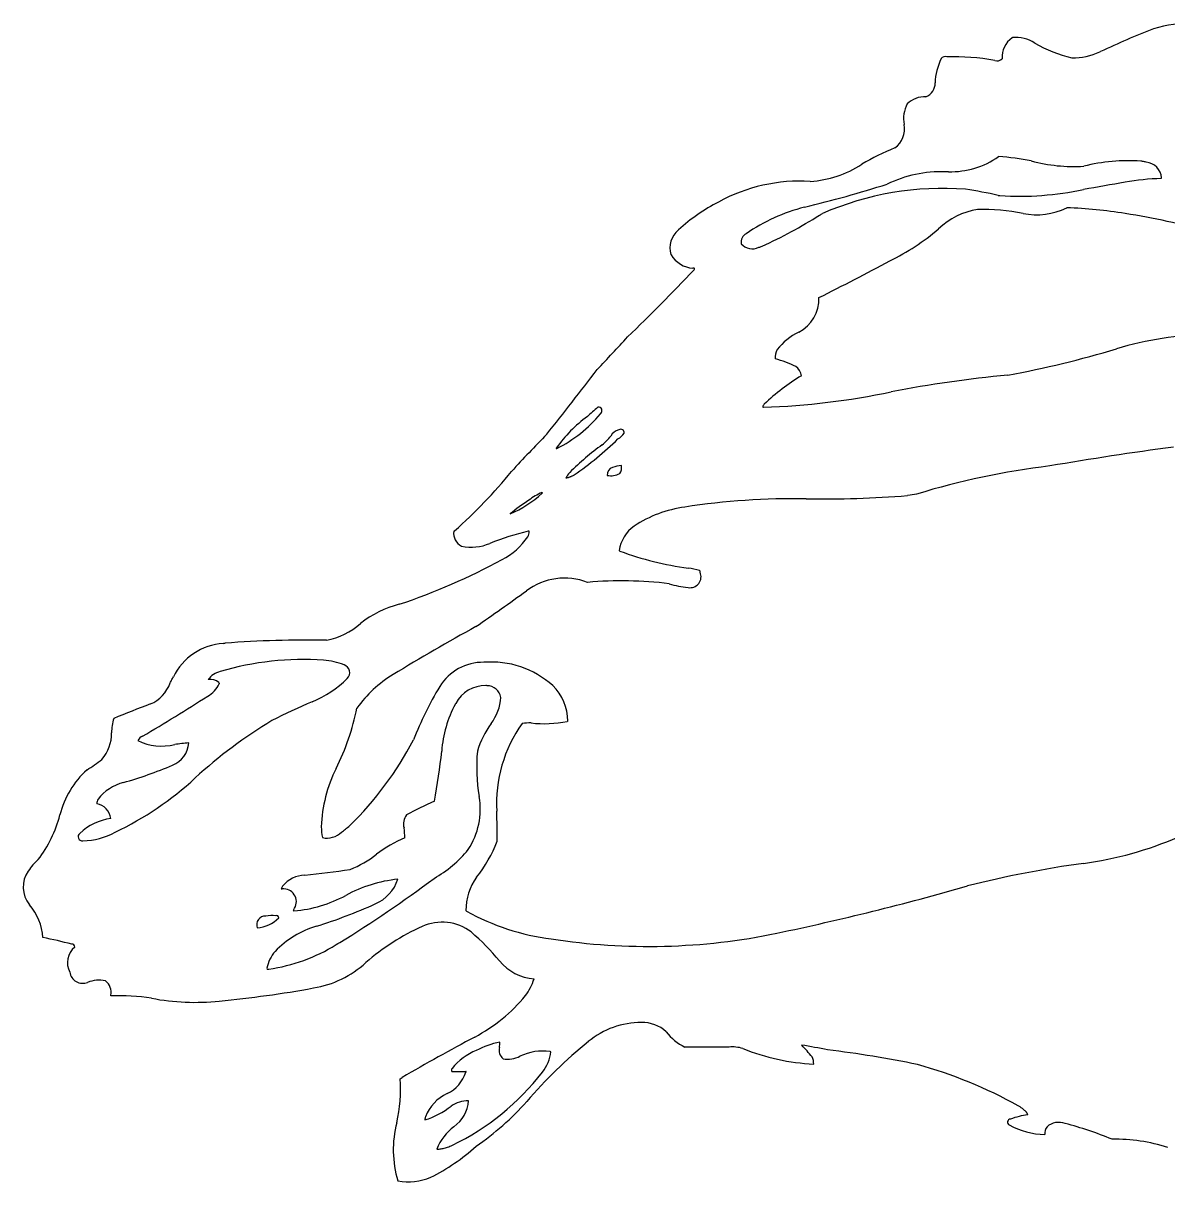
# Model space of a CAD drawing. Extents: x 0.1 to 11.9, y 0.1 to 8.6.
# Drawn here: x 0.12 to 5.93, y 2.69 to 8.57 of the extents above; entities that cross this region are included whole.
import ezdxf

# ---------------------------------------------------------------- set-up
doc = ezdxf.new("R2010")
doc.units = 0
doc.linetypes.add('0', pattern=[0])
doc.layers.add('1', color=7, linetype='0')

msp = doc.modelspace()

# ---------------------------------------------------------------- linework, layer by layer
at = {"layer": '1'}
for p, q in [((5.14358, 8.491614), (5.145401, 8.492279)), ((5.589585, 8.42025), (5.593506, 8.421719)), ((5.802176, 7.864904), (5.797556, 7.865639)), ((5.806691, 7.864134), (5.802176, 7.864904)), ((5.811171, 7.863295), (5.806691, 7.864134)), ((5.815546, 7.862384), (5.811171, 7.863295)), ((5.819886, 7.861403), (5.815546, 7.862384)), ((5.824157, 7.860354), (5.819886, 7.861403)), ((4.809961, 7.811424), (4.804815, 7.811214)), ((4.815071, 7.811669), (4.809961, 7.811424)), ((4.820216, 7.811949), (4.815071, 7.811669)), ((5.901016, 7.777124), (5.902625, 7.780274)), ((5.718094, 7.758046), (5.718094, 7.758046)), ((5.073756, 7.691374), (5.082051, 7.690324)), ((4.166836, 7.591694), (4.170511, 7.593724)), ((4.170511, 7.593724), (4.174116, 7.595719)), ((4.174116, 7.595719), (4.177616, 7.597644)), ((4.177616, 7.597644), (4.181081, 7.599499)), ((5.718115, 7.599341), (5.718115, 7.599341)), ((3.448181, 7.51515), (3.450141, 7.517354)), ((3.858486, 7.428244), (3.862406, 7.429469)), ((3.862406, 7.429469), (3.866396, 7.430764)), ((3.866396, 7.430764), (3.870421, 7.432129)), ((3.870421, 7.432129), (3.874551, 7.433564)), ((3.412446, 7.389464), (3.411536, 7.391459)), ((3.877736, 6.617049), (3.882216, 6.616489)), ((2.987509, 6.569295), (2.987509, 6.569295)), ((3.054995, 6.585514), (3.053766, 6.583415)), ((3.06306, 6.425936), (3.06306, 6.425936)), ((3.115675, 6.311273), (3.115675, 6.311273)), ((2.878857, 6.258439), (2.880786, 6.258544)), ((2.880786, 6.258544), (2.88277, 6.258754)), ((2.88277, 6.258754), (2.884804, 6.259034)), ((2.884804, 6.259034), (2.886889, 6.259419)), ((2.886889, 6.259419), (2.889024, 6.259874)), ((2.889024, 6.259874), (2.891209, 6.260435)), ((2.891209, 6.260435), (2.893438, 6.261064)), ((2.893438, 6.261064), (2.895716, 6.2618)), ((2.895716, 6.2618), (2.898041, 6.262568)), ((2.898041, 6.262568), (2.900407, 6.263479)), ((2.900407, 6.263479), (2.902818, 6.264424)), ((2.902818, 6.264424), (2.905272, 6.265474)), ((2.905272, 6.265474), (2.907767, 6.26656)), ((2.907767, 6.26656), (2.910305, 6.267749)), ((2.910305, 6.267749), (2.912877, 6.26901)), ((2.912877, 6.26901), (2.915492, 6.270339)), ((2.915492, 6.270339), (2.918141, 6.271704)), ((2.918141, 6.271704), (2.920825, 6.273174)), ((2.75718, 6.183889), (2.757694, 6.183679)), ((2.757694, 6.183679), (2.758114, 6.183399)), ((2.758114, 6.183399), (2.75844, 6.18305)), ((2.758506, 6.180144), (2.758219, 6.179515)), ((2.75844, 6.18305), (2.758671, 6.182699)), ((2.758709, 6.180739), (2.758506, 6.180144)), ((2.758671, 6.182699), (2.758814, 6.182279)), ((2.758832, 6.181299), (2.758709, 6.180739)), ((2.758814, 6.182279), (2.758867, 6.181789)), ((2.758867, 6.181789), (2.758832, 6.181299)), ((4.659111, 6.175419), (4.648541, 6.17332)), ((2.69038, 6.145257), (2.69038, 6.145257)), ((4.098443, 6.151964), (4.098443, 6.151964)), ((4.625826, 6.169539), (4.613681, 6.167824)), ((4.637446, 6.17136), (4.625826, 6.169539)), ((4.648541, 6.17332), (4.637446, 6.17136)), ((2.309628, 5.986769), (2.313117, 5.9895)), ((2.6902, 5.986734), (2.687936, 5.986629)), ((2.692391, 5.986769), (2.6902, 5.986734)), ((3.149299, 5.888489), (3.153005, 5.886319)), ((3.557171, 5.787794), (3.557941, 5.785519)), ((3.557941, 5.785519), (3.558641, 5.783244)), ((3.558641, 5.783244), (3.559271, 5.781039)), ((3.559271, 5.781039), (3.559866, 5.778834)), ((1.139452, 5.417809), (1.143886, 5.418439)), ((1.143886, 5.418439), (1.148373, 5.419069)), ((1.648394, 5.33245), (1.648394, 5.33245)), ((0.876339, 5.230664), (0.878695, 5.234934)), ((0.878695, 5.234934), (0.881047, 5.239134)), ((0.881047, 5.239134), (0.883399, 5.243299)), ((0.883399, 5.243299), (0.885754, 5.247394)), ((0.869273, 5.217434), (0.871632, 5.221879)), ((0.871632, 5.221879), (0.873987, 5.226289)), ((0.873987, 5.226289), (0.876339, 5.230664)), ((1.116548, 5.219604), (1.11744, 5.217644)), ((1.11744, 5.217644), (1.117969, 5.215544)), ((1.117969, 5.215544), (1.118147, 5.213305)), ((2.475619, 5.203399), (2.472633, 5.203749)), ((2.478615, 5.202909), (2.475619, 5.203399)), ((2.319106, 5.112854), (2.31744, 5.110299)), ((2.887988, 5.023009), (2.885619, 5.022239)), ((1.749925, 4.467104), (1.75508, 4.471024)), ((1.75508, 4.471024), (1.760267, 4.475084)), ((1.760267, 4.475084), (1.765486, 4.479319)), ((1.765486, 4.479319), (1.770736, 4.483694)), ((1.770736, 4.483694), (1.776011, 4.488209)), ((1.776011, 4.488209), (1.781313, 4.492864)), ((1.739733, 4.459719), (1.744808, 4.463324)), ((1.744808, 4.463324), (1.749925, 4.467104)), ((1.917557, 4.348009), (1.917557, 4.348009)), ((1.433367, 4.171739), (1.435699, 4.171704)), ((1.435699, 4.171704), (1.437994, 4.171634)), ((1.495065, 4.061279), (1.498019, 4.060614)), ((2.371319, 4.061629), (2.3745, 4.058654)), ((1.355128, 4.034179), (1.355128, 4.034179)), ((1.712101, 3.888869), (1.721239, 3.894014)), ((1.721239, 3.894014), (1.730374, 3.899229)), ((1.359927, 3.769099), (1.362185, 3.764409)), ((1.362185, 3.764409), (1.370133, 3.764899)), ((0.542604, 3.704419), (0.54114, 3.705189)), ((0.568668, 3.628434), (0.56864, 3.632494)), ((2.423947, 3.351989), (2.423947, 3.351989)), ((3.484756, 3.369154), (3.482621, 3.369154)), ((3.486891, 3.369154), (3.484756, 3.369154)), ((3.489026, 3.369154), (3.486891, 3.369154)), ((3.491161, 3.369154), (3.489026, 3.369154)), ((3.493296, 3.369154), (3.491161, 3.369154)), ((3.495431, 3.369154), (3.493296, 3.369154)), ((3.497601, 3.369154), (3.495431, 3.369154)), ((3.499736, 3.369154), (3.497601, 3.369154)), ((3.501871, 3.369154), (3.499736, 3.369154)), ((3.504006, 3.369154), (3.501871, 3.369154)), ((3.506141, 3.369154), (3.504006, 3.369154)), ((3.508276, 3.369154), (3.506141, 3.369154)), ((3.510411, 3.369154), (3.508276, 3.369154)), ((3.512546, 3.369154), (3.510411, 3.369154)), ((3.514681, 3.369154), (3.512546, 3.369154)), ((3.516851, 3.369154), (3.514681, 3.369154)), ((3.518986, 3.369154), (3.516851, 3.369154)), ((3.521121, 3.369154), (3.518986, 3.369154)), ((3.523256, 3.369154), (3.521121, 3.369154)), ((3.525391, 3.369154), (3.523256, 3.369154)), ((3.527526, 3.369154), (3.525391, 3.369154)), ((3.529661, 3.369154), (3.527526, 3.369154)), ((3.531796, 3.369154), (3.529661, 3.369154)), ((3.533931, 3.369154), (3.531796, 3.369154)), ((3.536101, 3.369154), (3.533931, 3.369154)), ((3.538236, 3.369154), (3.536101, 3.369154)), ((3.540371, 3.369154), (3.538236, 3.369154)), ((3.542506, 3.369154), (3.540371, 3.369154)), ((3.544641, 3.369154), (3.542506, 3.369154)), ((3.546776, 3.369154), (3.544641, 3.369154)), ((3.548911, 3.369154), (3.546776, 3.369154)), ((3.551046, 3.369154), (3.548911, 3.369154)), ((3.553181, 3.369154), (3.551046, 3.369154)), ((3.555351, 3.369154), (3.553181, 3.369154)), ((3.557486, 3.369154), (3.555351, 3.369154)), ((3.559621, 3.369154), (3.557486, 3.369154)), ((3.561756, 3.369154), (3.559621, 3.369154)), ((3.563891, 3.369154), (3.561756, 3.369154)), ((3.566026, 3.369154), (3.563891, 3.369154)), ((3.568161, 3.369154), (3.566026, 3.369154)), ((3.570296, 3.369154), (3.568161, 3.369154)), ((3.572431, 3.369154), (3.570296, 3.369154)), ((3.574601, 3.369154), (3.572431, 3.369154)), ((3.576736, 3.369154), (3.574601, 3.369154)), ((3.578871, 3.369154), (3.576736, 3.369154)), ((3.581006, 3.369154), (3.578871, 3.369154)), ((3.583141, 3.369154), (3.581006, 3.369154)), ((3.585276, 3.369154), (3.583141, 3.369154)), ((3.587411, 3.369154), (3.585276, 3.369154)), ((3.589546, 3.369154), (3.587411, 3.369154)), ((3.591681, 3.369154), (3.589546, 3.369154)), ((3.593851, 3.369154), (3.591681, 3.369154)), ((3.595986, 3.369154), (3.593851, 3.369154)), ((3.598121, 3.369154), (3.595986, 3.369154)), ((3.600256, 3.369154), (3.598121, 3.369154)), ((3.602391, 3.369154), (3.600256, 3.369154)), ((3.604526, 3.369154), (3.602391, 3.369154)), ((3.606661, 3.369154), (3.604526, 3.369154)), ((3.608796, 3.369154), (3.606661, 3.369154)), ((3.610931, 3.369154), (3.608796, 3.369154)), ((3.613101, 3.369154), (3.610931, 3.369154)), ((3.615236, 3.369154), (3.613101, 3.369154)), ((3.617371, 3.369154), (3.615236, 3.369154)), ((3.619506, 3.369154), (3.617371, 3.369154)), ((3.621641, 3.369154), (3.619506, 3.369154)), ((3.623776, 3.369154), (3.621641, 3.369154)), ((3.625911, 3.369154), (3.623776, 3.369154)), ((3.628046, 3.369154), (3.625911, 3.369154)), ((3.630181, 3.369154), (3.628046, 3.369154)), ((3.632351, 3.369154), (3.630181, 3.369154)), ((3.634486, 3.369154), (3.632351, 3.369154)), ((3.636621, 3.369154), (3.634486, 3.369154)), ((3.638756, 3.369154), (3.636621, 3.369154)), ((3.640891, 3.369154), (3.638756, 3.369154)), ((3.643026, 3.369154), (3.640891, 3.369154)), ((3.645161, 3.369154), (3.643026, 3.369154)), ((3.647296, 3.369154), (3.645161, 3.369154)), ((3.649431, 3.369154), (3.647296, 3.369154)), ((3.651601, 3.369154), (3.649431, 3.369154)), ((3.653736, 3.369154), (3.651601, 3.369154)), ((3.655871, 3.369154), (3.653736, 3.369154)), ((3.658006, 3.369154), (3.655871, 3.369154)), ((3.660141, 3.369154), (3.658006, 3.369154)), ((3.662276, 3.369154), (3.660141, 3.369154)), ((3.664411, 3.369154), (3.662276, 3.369154)), ((3.666546, 3.369154), (3.664411, 3.369154)), ((3.668681, 3.369154), (3.666546, 3.369154)), ((3.670851, 3.369154), (3.668681, 3.369154)), ((3.672986, 3.369154), (3.670851, 3.369154)), ((3.675121, 3.369154), (3.672986, 3.369154)), ((3.677256, 3.369154), (3.675121, 3.369154)), ((3.679391, 3.369154), (3.677256, 3.369154)), ((3.681526, 3.369154), (3.679391, 3.369154)), ((3.683661, 3.369154), (3.681526, 3.369154)), ((3.685796, 3.369154), (3.683661, 3.369154)), ((3.687931, 3.369154), (3.685796, 3.369154)), ((3.690101, 3.369154), (3.687931, 3.369154)), ((3.692236, 3.369154), (3.690101, 3.369154)), ((3.694371, 3.369154), (3.692236, 3.369154)), ((3.696506, 3.369154), (3.694371, 3.369154)), ((3.698641, 3.369154), (3.696506, 3.369154)), ((3.700776, 3.369154), (3.698641, 3.369154)), ((3.702911, 3.369154), (3.700776, 3.369154)), ((3.705046, 3.369154), (3.702911, 3.369154)), ((3.707181, 3.369154), (3.705046, 3.369154)), ((4.075451, 3.379584), (4.075556, 3.379129)), ((4.075556, 3.379129), (4.075696, 3.378639)), ((4.075696, 3.378639), (4.075836, 3.378149)), ((2.802498, 3.344794), (2.798917, 3.345949)), ((2.29981, 3.245685), (2.300545, 3.245685)), ((2.300545, 3.245685), (2.301284, 3.245685)), ((2.301284, 3.245685), (2.302022, 3.245685)), ((2.302022, 3.245685), (2.302761, 3.245685)), ((2.302761, 3.245685), (2.303499, 3.245685)), ((2.303499, 3.245685), (2.304234, 3.245685)), ((2.304234, 3.245685), (2.304973, 3.245685)), ((2.304973, 3.245685), (2.305711, 3.245685)), ((2.305711, 3.245685), (2.30645, 3.245685)), ((2.30645, 3.245685), (2.307184, 3.245685)), ((2.307184, 3.245685), (2.307923, 3.245685)), ((2.307923, 3.245685), (2.308662, 3.245685)), ((2.308662, 3.245685), (2.3094, 3.245685)), ((2.3094, 3.245685), (2.310135, 3.245685)), ((2.310135, 3.245685), (2.310874, 3.245685)), ((2.310874, 3.245685), (2.311612, 3.245685)), ((2.311612, 3.245685), (2.312351, 3.245685)), ((2.312351, 3.245685), (2.313086, 3.245685)), ((2.313086, 3.245685), (2.313824, 3.245685)), ((2.313824, 3.245685), (2.314563, 3.245685)), ((2.314563, 3.245685), (2.315301, 3.245685)), ((2.315301, 3.245685), (2.31604, 3.245685)), ((2.31604, 3.245685), (2.316775, 3.245685)), ((2.316775, 3.245685), (2.317513, 3.245685)), ((2.317513, 3.245685), (2.318252, 3.245685)), ((2.318252, 3.245685), (2.31899, 3.245685)), ((2.31899, 3.245685), (2.319725, 3.245685)), ((2.319725, 3.245685), (2.320464, 3.245685)), ((2.320464, 3.245685), (2.321202, 3.245685)), ((2.321202, 3.245685), (2.321941, 3.245685)), ((2.321941, 3.245685), (2.322676, 3.245685)), ((2.322676, 3.245685), (2.323414, 3.245685)), ((2.323414, 3.245685), (2.324152, 3.245685)), ((2.324152, 3.245685), (2.324891, 3.245685)), ((2.324891, 3.245685), (2.325626, 3.245685)), ((2.325626, 3.245685), (2.326365, 3.245685)), ((2.326365, 3.245685), (2.327103, 3.245685)), ((2.327103, 3.245685), (2.327842, 3.245685)), ((2.327842, 3.245685), (2.32858, 3.245685)), ((2.32858, 3.245685), (2.329315, 3.245685)), ((2.329315, 3.245685), (2.330054, 3.245685)), ((2.330054, 3.245685), (2.330792, 3.245685)), ((2.330792, 3.245685), (2.331531, 3.245685)), ((2.331531, 3.245685), (2.332266, 3.245685)), ((2.332266, 3.245685), (2.333004, 3.245685)), ((2.333004, 3.245685), (2.333743, 3.245685)), ((2.333743, 3.245685), (2.334481, 3.245685)), ((2.334481, 3.245685), (2.335216, 3.245685)), ((2.335216, 3.245685), (2.335955, 3.245685)), ((2.335955, 3.245685), (2.336693, 3.245685)), ((2.336693, 3.245685), (2.337432, 3.245685)), ((2.337432, 3.245685), (2.338166, 3.245685)), ((2.338166, 3.245685), (2.338905, 3.245685)), ((2.338905, 3.245685), (2.339643, 3.245685)), ((2.339643, 3.245685), (2.340382, 3.245685)), ((2.340382, 3.245685), (2.341117, 3.245685)), ((2.341117, 3.245685), (2.341856, 3.245685)), ((2.341856, 3.245685), (2.342594, 3.245685)), ((2.342594, 3.245685), (2.343333, 3.245685)), ((2.343333, 3.245685), (2.344071, 3.245685)), ((2.344071, 3.245685), (2.344806, 3.245685)), ((2.344806, 3.245685), (2.345545, 3.245685)), ((2.345545, 3.245685), (2.346283, 3.245685)), ((2.346283, 3.245685), (2.347022, 3.245685)), ((2.347022, 3.245685), (2.347757, 3.245685)), ((2.347757, 3.245685), (2.348495, 3.245685)), ((2.348495, 3.245685), (2.349234, 3.245685)), ((2.349234, 3.245685), (2.349972, 3.245685)), ((2.349972, 3.245685), (2.350707, 3.245685)), ((2.350707, 3.245685), (2.351446, 3.245685)), ((2.351446, 3.245685), (2.352184, 3.245685)), ((2.352184, 3.245685), (2.352923, 3.245685)), ((2.352923, 3.245685), (2.353658, 3.245685)), ((2.353658, 3.245685), (2.354396, 3.245685)), ((2.354396, 3.245685), (2.355134, 3.245685)), ((2.355134, 3.245685), (2.355873, 3.245685)), ((2.355873, 3.245685), (2.356611, 3.245685)), ((2.356611, 3.245685), (2.357347, 3.245685)), ((2.357347, 3.245685), (2.358085, 3.245685)), ((2.358085, 3.245685), (2.358824, 3.245685)), ((2.358824, 3.245685), (2.359562, 3.245685)), ((2.359562, 3.245685), (2.360297, 3.245685)), ((2.360297, 3.245685), (2.361036, 3.245685)), ((2.361036, 3.245685), (2.361774, 3.245685)), ((2.361774, 3.245685), (2.362513, 3.245685)), ((2.362513, 3.245685), (2.363248, 3.245685)), ((2.363248, 3.245685), (2.363986, 3.245685)), ((2.363986, 3.245685), (2.364725, 3.245685)), ((2.364725, 3.245685), (2.365463, 3.245685)), ((2.365463, 3.245685), (2.366198, 3.245685)), ((2.366198, 3.245685), (2.366937, 3.245685)), ((2.366937, 3.245685), (2.367675, 3.245685)), ((2.367675, 3.245685), (2.368414, 3.245685)), ((2.368414, 3.245685), (2.369148, 3.245685)), ((2.369148, 3.245685), (2.369887, 3.245685)), ((2.037989, 3.208644), (2.042469, 3.21171)), ((2.042469, 3.21171), (2.047033, 3.214783)), ((5.178686, 3.069092), (5.175431, 3.071185)), ((5.18187, 3.06702), (5.178686, 3.069092)), ((5.184916, 3.064969), (5.18187, 3.06702)), ((5.187891, 3.062936), (5.184916, 3.064969)), ((5.190762, 3.060927), (5.187891, 3.062936)), ((5.193526, 3.058935), (5.190762, 3.060927)), ((5.196151, 3.056972), (5.193526, 3.058935)), ((5.198706, 3.055029), (5.196151, 3.056972)), ((5.20112, 3.053108), (5.198706, 3.055029)), ((5.203465, 3.051214), (5.20112, 3.053108)), ((5.205671, 3.049345), (5.203465, 3.051214)), ((5.207736, 3.047501), (5.205671, 3.049345)), ((5.209731, 3.045684), (5.207736, 3.047501)), ((5.211551, 3.043896), (5.209731, 3.045684)), ((5.213301, 3.042135), (5.211551, 3.043896)), ((5.214876, 3.040403), (5.213301, 3.042135)), ((5.216346, 3.038702), (5.214876, 3.040403)), ((5.21771, 3.037029), (5.216346, 3.038702)), ((5.218901, 3.035387), (5.21771, 3.037029)), ((5.219986, 3.033774), (5.218901, 3.035387)), ((5.220931, 3.032195), (5.219986, 3.033774)), ((5.221736, 3.030652), (5.220931, 3.032195)), ((5.222401, 3.029136), (5.221736, 3.030652)), ((5.222891, 3.027659), (5.222401, 3.029136)), ((5.223275, 3.026217), (5.222891, 3.027659)), ((5.223486, 3.024807), (5.223275, 3.026217)), ((2.223538, 2.851564), (2.22631, 2.850626)), ((2.22631, 2.850626), (2.230808, 2.850871)), ((2.230808, 2.850871), (2.23547, 2.851308)), ((2.23547, 2.851308), (2.240289, 2.851945)), ((2.240289, 2.851945), (2.245263, 2.852768)), ((2.245263, 2.852768), (2.250387, 2.853783)), ((2.250387, 2.853783), (2.255658, 2.85498)), ((2.255658, 2.85498), (2.261069, 2.856355)), ((2.261069, 2.856355), (2.26662, 2.857913)), ((2.26662, 2.857913), (2.2723, 2.859645)), ((2.2723, 2.859645), (2.27811, 2.861549)), ((2.27811, 2.861549), (2.284046, 2.863621)), ((2.284046, 2.863621), (2.290105, 2.865861)), ((2.290105, 2.865861), (2.296278, 2.868262)), ((2.296278, 2.868262), (2.302561, 2.870824)), ((2.025641, 2.69006), (2.025641, 2.69006))]:
    msp.add_line(p, q, dxfattribs=at)
for centre, radius, start, end in [((7.623729, 4.06768), 4.804108, 111.50822, 114.998937), ((6.053251, 7.909975), 0.655677, 88.762903, 106.924458), ((5.216111, 8.391893), 0.123308, 126.029781, -177.008844), ((5.163561, 8.317684), 0.175537, 57.046468, 95.938062), ((5.620096, 9.094175), 0.725427, -119.84839, -103.80211), ((5.448979, 8.728417), 0.338729, -90.329563, -65.474459), ((5.043911, 8.255647), 0.290706, 153.424017, 178.565512), ((4.805248, 8.36956), 0.026749, 75.011473, 142.876796), ((4.837028, 7.12464), 1.271003, 80.098113, 91.120819), ((5.068172, 8.40718), 0.032966, -112.434857, -41.215082), ((4.680043, 8.260843), 0.073282, -68.835934, 1.627186), ((4.704041, 8.056348), 0.136178, 88.964717, 132.943104), ((4.751991, 8.081973), 0.159024, 152.242879, -168.717085), ((4.482122, 8.0281), 0.11617, -55.146852, 11.298217), ((5.102417, 6.593787), 1.449029, 112.473754, 119.890558), ((4.832179, 8.236819), 0.425039, -91.612823, -55.093749), ((5.01482, 6.798037), 1.091894, 78.032518, 86.819417), ((4.088845, 8.287951), 0.526014, -86.699304, -56.352427), ((5.459551, 8.696382), 0.858409, -104.733968, -86.790169), ((5.736403, 6.929132), 0.938501, 86.263973, 104.109726), ((5.81554, 7.773427), 0.087354, 4.496143, 84.338918), ((4.068757, 6.903237), 0.861047, 86.646062, 118.781234), ((4.785119, 7.173586), 0.637933, 88.230661, 115.588628), ((5.939909, 6.517746), 1.259978, 91.768894, 100.139598), ((2.52879, 14.019303), 6.575783, -76.266317, -72.468699), ((4.791275, 6.202798), 1.524176, 85.621191, 113.599666), ((4.599999, 5.623522), 2.121429, 77.095908, 81.661638), ((5.180485, 9.260818), 1.573576, -93.586437, -78.045565), ((9.818452, -16.534882), 24.636543, 99.580545, 100.080146), ((4.1016, 6.790023), 0.976427, 117.271673, 131.850277), ((4.32869, 6.711273), 0.950717, 104.544105, 124.231457), ((2.87045, 9.638723), 2.423003, -65.518258, -57.653888), ((5.025598, 7.260184), 0.364692, 99.061421, 134.328605), ((4.982215, 6.448979), 1.17143, 79.304745, 90.6874), ((5.267997, 7.939588), 0.346346, -101.387157, -63.759431), ((5.334406, 5.253551), 2.376966, 80.710202, 87.909069), ((5.295571, 4.722389), 2.907817, 73.070613, 81.644575), ((3.527216, 7.424461), 0.120296, 131.072174, -164.07756), ((3.815335, 7.455221), 0.047234, 117.019801, -169.07603), ((3.980984, 8.459612), 1.226629, -63.740237, -49.919764), ((3.824917, 7.492866), 0.07282, -140.217291, -62.549506), ((3.536201, 7.46794), 0.146539, -147.620198, -94.958121), ((-1.830424, 19.18581), 13.425152, -63.483706, -61.751297), ((-4.322138, 14.749051), 10.813146, -45.981052, -43.449092), ((3.526325, 7.317607), 0.005161, -70.455859, 122.711366), ((3.974516, 7.165761), 0.188883, -62.906838, 2.161199), ((-14.939727, 23.713747), 24.677938, -43.240912, -42.715656), ((4.204719, 6.707988), 0.323519, 116.465231, 141.653605), ((6.21531, 5.055676), 1.934665, 92.138674, 106.235911), ((4.007853, 6.873358), 0.066952, 148.134196, -170.48803), ((4.19682, 11.803453), 5.108615, -79.555428, -73.188067), ((3.77424, 6.255568), 0.629445, 64.395239, 74.559524), ((4.008848, 6.769357), 0.065564, 6.016596, 55.205909), ((-18.53488, 23.346033), 27.182543, -38.352968, -37.475175), ((4.662133, 5.810362), 1.130814, 121.335722, 133.381066), ((5.720194, 0.5192), 6.28871, 95.449806, 100.905993), ((3.748836, 10.464639), 3.85046, -88.014868, -78.289038), ((6.857089, 2.249618), 5.79942, 131.151501, 131.854077), ((3.044561, 6.599438), 0.0174, -53.15491, 102.594289), ((3.90836, 6.611072), 0.031202, 137.282143, 168.956058), ((3.413669, 5.991395), 0.71804, 126.406131, 144.330144), ((2.532207, 7.011064), 0.674469, -63.551447, -39.349854), ((8.179858, 1.16852), 7.572471, 135.468016, 137.432057), ((2.800984, 6.730958), 0.402147, -49.330671, -40.502713), ((3.156941, 6.446926), 0.05513, 100.115731, 155.520892), ((3.059865, 6.577796), 0.147896, -55.765605, -39.248529), ((3.157615, 6.487574), 0.017114, -11.289425, 127.239304), ((2.831027, 6.40829), 0.00193, 110.839338, -34.801247), ((3.894821, 5.280756), 1.415367, 125.991433, 134.783007), ((1.938019, 7.697604), 1.73058, -55.395681, -45.866949), ((8.512172, -12.385127), 18.971623, 97.722474, 99.640637), ((3.125668, 6.274948), 0.037675, 105.382034, -173.616118), ((3.177756, 6.111818), 0.208894, 94.716631, 107.289045), ((3.10865, 6.309969), 0.05289, -34.425331, 10.936721), ((5.8108, 2.404758), 3.942622, 96.930963, 106.984464), ((0.726805, 7.80416), 2.410265, -48.841189, -38.887129), ((3.001758, 6.192056), 0.139682, 138.092533, 151.624904), ((3.107687, 6.361864), 0.09316, -102.056923, -61.402821), ((2.353187, 6.630318), 0.606032, -66.417583, -48.06133), ((2.948382, 5.776207), 0.450292, 115.126499, 124.957273), ((3.292363, 5.235713), 1.090713, 123.498592, 129.700652), ((4.043543, 2.433995), 3.718374, 89.15402, 98.682268), ((4.188171, 11.613916), 5.46269, -90.941157, -85.532483), ((3.56749, 5.49246), 0.623158, 97.863268, 123.317847), ((3.330056, 5.863923), 0.182419, 125.086272, 172.26036), ((2.379793, 5.975921), 0.070999, 171.211236, -115.359635), ((2.976916, 4.723353), 1.295907, 102.884963, 111.92645), ((2.398904, 6.152557), 0.345833, -63.254341, -34.017062), ((2.627706, 5.988054), 0.064698, -26.600838, -1.138129), ((2.399554, 6.14458), 0.23816, -102.160798, -66.897404), ((3.694128, 7.326993), 1.538946, -110.586355, -97.231715), ((0.99802, 8.702523), 3.255071, -71.464956, -61.433193), ((3.50931, 5.75605), 0.055453, -101.045519, 24.259734), ((3.421714, 5.30757), 0.498963, 74.247807, 80.926515), ((2.872223, 5.4243), 0.324913, 68.929615, 126.74664), ((3.164629, 3.778208), 1.957175, 82.994186, 95.147446), ((3.539075, 6.149711), 0.449903, -107.558862, -95.150592), ((-5.654522, 17.166355), 14.186534, -55.297381, -54.031337), ((2.169943, 5.091128), 0.542788, 104.639867, 128.065556), ((1.593127, 5.791489), 0.364935, -78.868289, -48.428906), ((7.315241, -3.425044), 10.181302, 118.724552, 121.459732), ((1.158215, 5.115829), 0.302563, 93.555474, 154.225167), ((1.552054, 0.181807), 5.252797, 88.783382, 94.407564), ((1.545951, 3.844557), 1.491416, 86.061342, 106.45282), ((1.631101, 5.019544), 0.313384, 67.246453, 86.836709), ((1.741913, 5.269898), 0.040015, -48.026539, 74.942642), ((2.45965, 5.060839), 0.261151, 89.490507, 148.115919), ((2.49925, 4.855981), 0.467487, 48.020757, 94.573626), ((1.074117, 5.169202), 0.065884, 49.908089, 99.954397), ((1.145568, 5.176365), 0.10097, 102.598559, 145.12806), ((1.380746, 5.629328), 0.549499, -67.504906, -45.092189), ((2.312376, 4.740328), 0.605219, 120.893795, 144.759711), ((0.700443, 5.274529), 0.178222, -67.144452, -18.6843), ((1.00161, 5.261832), 0.126237, -62.440788, -22.607586), ((3.733354, 4.296645), 1.746489, 148.89943, 158.813151), ((2.469553, 5.033846), 0.169931, 88.961251, 152.29355), ((2.478226, 5.130987), 0.071923, 10.115703, 89.690221), ((2.63719, 5.023602), 0.250799, -0.135406, 45.833399), ((-4.084565, 13.168429), 9.526973, -59.646084, -57.31625), ((2.873256, 2.114829), 3.268811, 113.096071, 117.053108), ((2.289325, 5.164587), 0.260552, -36.261157, -4.615781), ((3.098876, -1.1072), 6.639467, 110.537039, 112.268594), ((0.589417, 5.342131), 1.254348, -26.433429, -11.617054), ((2.843976, 4.828046), 0.597417, 151.806194, 175.849618), ((0.893208, 4.950954), 0.32208, 164.490333, 177.641419), ((2.619845, 2.967948), 2.399278, 120.932525, 132.572826), ((2.864019, 4.739877), 0.45405, 143.417886, 163.126548), ((3.223599, 4.60641), 0.696848, 144.457257, -176.642179), ((2.699146, 4.664732), 0.349364, 89.527578, 96.99724), ((2.76822, 5.594563), 0.584241, -96.505463, -78.407906), ((0.381715, 4.95588), 0.18987, -41.788339, 2.514315), ((0.750064, 4.902072), 0.049663, 114.089281, 153.445124), ((0.826115, 5.173701), 0.276998, -115.780758, -76.130154), ((0.834084, 4.921096), 0.129977, -68.924898, -3.770503), ((1.03281, 3.948693), 0.966325, 94.096466, 98.347865), ((0.534843, 5.758037), 1.776049, -45.426654, -27.868134), ((-0.02311, 5.528715), 0.887497, -57.968969, -52.000353), ((-0.768715, 5.181785), 3.032777, -10.74059, -5.876339), ((3.315937, 4.79021), 0.890155, 174.749451, -170.294464), ((0.750702, 4.437437), 0.454664, 131.809165, 166.059169), ((0.096273, 6.622728), 1.984574, -74.335912, -66.713829), ((2.349517, 4.462644), 0.71326, 153.243884, 178.038711), ((0.688992, 4.485639), 0.233263, 104.116021, 142.540769), ((-0.14741, 5.983133), 1.693283, -64.159594, -47.494769), ((0.536977, 4.604297), 0.040465, 144.996678, -178.869697), ((0.485052, 4.521172), 0.083122, 5.804962, 82.070659), ((2.860775, 3.113648), 1.637415, 113.382788, 118.889715), ((2.064929, 4.576841), 0.378918, -32.879801, 9.616986), ((-0.288339, 4.696394), 0.616161, -37.615615, -14.034264), ((0.611227, 4.24016), 0.292667, 98.543637, 133.184394), ((2.124321, 4.502715), 0.070501, 140.783567, -162.597736), ((-18.555197, 4.12916), 21.087661, 0.773872, 1.185889), ((1.993591, 4.498206), 0.35709, -178.210376, -169.303686), ((1.181671, 4.377923), 0.881497, 3.425933, 6.756411), ((0.423216, 4.436822), 0.020756, 126.25624, -79.872133), ((0.419471, 4.779627), 0.363313, -88.833829, -61.89319), ((1.664215, 4.540108), 0.110296, -101.245527, -46.789432), ((2.27956, 3.883579), 0.588847, 111.725394, 127.934832), ((1.86933, 4.67331), 0.71025, -38.492794, -21.4158), ((5.256804, 6.127215), 1.842835, -82.235887, -66.654185), ((1.891767, 4.778804), 0.638475, -60.116679, -39.680381), ((0.370419, 4.120252), 0.262978, 130.469043, 147.237516), ((1.591057, 4.760221), 0.525853, -68.550264, -51.618375), ((6.256957, -1.137936), 5.490838, 97.86323, 104.111349), ((0.265379, 4.180692), 0.142068, 144.809851, -140.957686), ((1.56033, 4.084116), 0.158075, 92.671331, 139.744182), ((1.259107, 7.5321), 3.303177, -84.896135, -80.867984), ((1.484686, 4.158033), 0.053117, 147.894253, 165.046777), ((-1.825854, 9.645782), 6.757931, -58.248895, -53.331484), ((2.102737, 3.505788), 0.719479, 96.151372, 118.378632), ((1.830648, 4.284298), 0.204971, -66.904424, -17.951248), ((2.649895, 4.066452), 0.278618, 143.740315, -179.008285), ((1.121579, 17.421492), 13.768113, -78.144376, -73.992788), ((1.445594, 4.107418), 0.064665, -30.988482, 96.749271), ((1.447804, 4.709937), 0.651262, -85.577791, -61.278265), ((-0.052712, 3.909368), 0.276088, 3.199896, 41.194407), ((1.381369, 4.121878), 0.128838, -28.057006, -21.755967), ((0.810966, 6.545547), 2.685456, -72.639506, -65.817426), ((2.950598, 5.095274), 1.185947, -119.062948, -97.081424), ((1.353744, 3.989282), 0.044918, 88.235231, -160.378698), ((1.292538, 4.161356), 0.188109, -84.234748, -46.791882), ((1.386181, 3.816467), 0.219916, 85.024161, 98.117621), ((1.410101, 4.025366), 0.011282, -5.680894, 115.435933), ((2.250455, 3.760965), 0.242203, 52.545217, 114.750801), ((1.755718, 3.510409), 0.493334, 106.905456, 135.718218), ((2.617023, 2.935939), 1.144981, 114.124168, 131.164678), ((1.584925, 3.009449), 1.245556, 39.777976, 49.26375), ((3.298541, 7.076653), 3.196703, -98.892436, -78.23786), ((-0.081421, 2.269327), 1.6832, 74.447812, 79.582125), ((0.372165, 3.877975), 0.013126, -6.700884, 100.06446), ((1.249434, 4.631482), 0.874948, -82.07078, -58.076049), ((0.452864, 3.796523), 0.104717, 130.252169, -153.123578), ((1.558883, 3.723705), 0.204069, 140.010727, 167.147259), ((1.512906, 4.182296), 0.520173, -80.696821, -47.643633), ((2.735763, 3.963542), 0.249358, -140.928475, -94.295163), ((0.425938, 3.760197), 0.067385, -170.593717, -68.855331), ((0.508991, 3.547095), 0.16133, 78.505263, 111.354163), ((2.423797, 3.812732), 0.309182, -36.203161, -18.44987), ((0.493055, 3.645808), 0.076748, -9.989819, 49.789818), ((0.589209, 9.202118), 5.624182, -84.597505, -79.677521), ((0.614476, 2.577798), 1.051634, 81.202343, 92.496521), ((0.993706, 4.743698), 1.147609, -100.970173, -83.745373), ((2.025107, 4.161163), 0.837942, -62.178871, -39.327582), ((3.26053, 3.075087), 0.418672, 89.71137, 129.795065), ((3.267808, 3.316365), 0.177464, 47.315853, 91.669135), ((7.391936, -5.961586), 10.619498, 117.940122, 120.21925), ((3.594024, 3.60103), 0.257249, -143.16864, -115.661618), ((2.532414, 3.0779), 0.29477, 111.590466, 141.664081), ((2.62751, 2.962596), 0.439391, 101.129394, 117.599183), ((2.595903, 3.353098), 0.056241, 165.078952, -129.592663), ((2.390902, 3.387231), 0.151933, -7.431799, 2.449284), ((4.551176, 1.480523), 2.470076, 129.123812, 139.256127), ((3.723228, 3.190393), 0.17948, 72.716799, 95.129722), ((4.192121, 4.395651), 1.114276, -111.897715, -92.834675), ((-3.495645, -38.250168), 42.312619, 79.510714, 79.69242), ((3.467589, 2.784225), 0.850124, 38.995561, 44.317382), ((3.421211, -2.888815), 6.293483, 78.612659, 82.823474), ((2.58499, 3.435334), 0.128026, -101.228822, -61.772087), ((2.759702, 3.088791), 0.260131, 81.329674, 116.030668), ((2.601501, 3.368295), 0.202366, -38.436131, -6.668796), ((4.059369, 3.283427), 0.077649, -0.507723, 27.410687), ((2.197016, 3.297974), 0.182345, -64.468574, -17.820435), ((2.308115, 3.252509), 0.010749, 130.040532, -140.590322), ((1.737415, 4.033759), 1.292984, -64.081825, -37.731817), ((2.370256, 3.243929), 0.001794, -78.578058, 101.871401), ((4.002253, 0.936651), 2.435689, 61.205998, 74.240122), ((1.254274, 3.158798), 0.785299, -12.769627, 3.639298), ((2.372011, 2.932968), 0.222444, 115.682525, 158.191915), ((2.036772, 3.395296), 0.415861, -72.332299, -51.485792), ((2.390094, 2.91995), 0.177173, 92.065393, 122.180973), ((2.21593, 3.104108), 0.167928, -55.903618, -2.4233), ((1.63011, 4.023458), 1.402888, -55.614558, -41.564747), ((2.203015, 3.001466), 0.040104, 159.355245, -176.546664), ((5.136603, 2.98774), 0.015818, 92.363543, -118.209037), ((5.26642, 2.65724), 0.370066, 96.662288, 110.643716), ((2.542046, 2.847299), 0.539813, 165.19675, -163.065096), ((2.474091, 2.750251), 0.270261, 127.365849, 157.983627), ((5.328242, 3.349226), 0.42496, -117.940333, -92.459467), ((5.373528, 2.928189), 0.06362, 145.107362, -176.818164), ((5.382165, 2.893646), 0.09344, 70.7699, 130.6096), ((4.891029, 1.045777), 2.005207, 67.717187, 74.913417), ((5.670755, 2.065421), 0.836046, 71.60515, 91.32925), ((1.742183, 3.613096), 1.010582, -63.528199, -47.69358), ((2.078636, 2.976083), 0.290892, -100.496825, -66.922709)]:
    msp.add_arc(centre, radius, start, end, dxfattribs=at)

doc.saveas('drawing.dxf')
